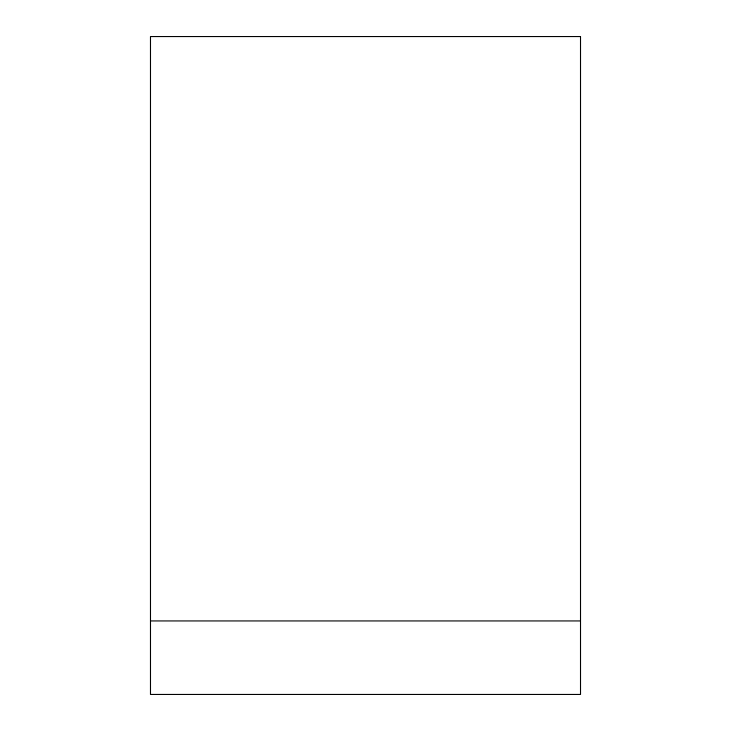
<?xml version="1.0" encoding="UTF-8"?>
<svg xmlns="http://www.w3.org/2000/svg" width="731" height="731" viewBox="0 0 731 731"><rect width="100%" height="100%" fill="white"/><g stroke="black" fill="none" stroke-linecap="round" stroke-linejoin="round"><path stroke-width="1.1" d="M150.485 620.939L580.515 620.939M580.515 36.55L150.485 36.55L150.485 694.45L580.515 694.45L580.515 36.55"/></g></svg>
